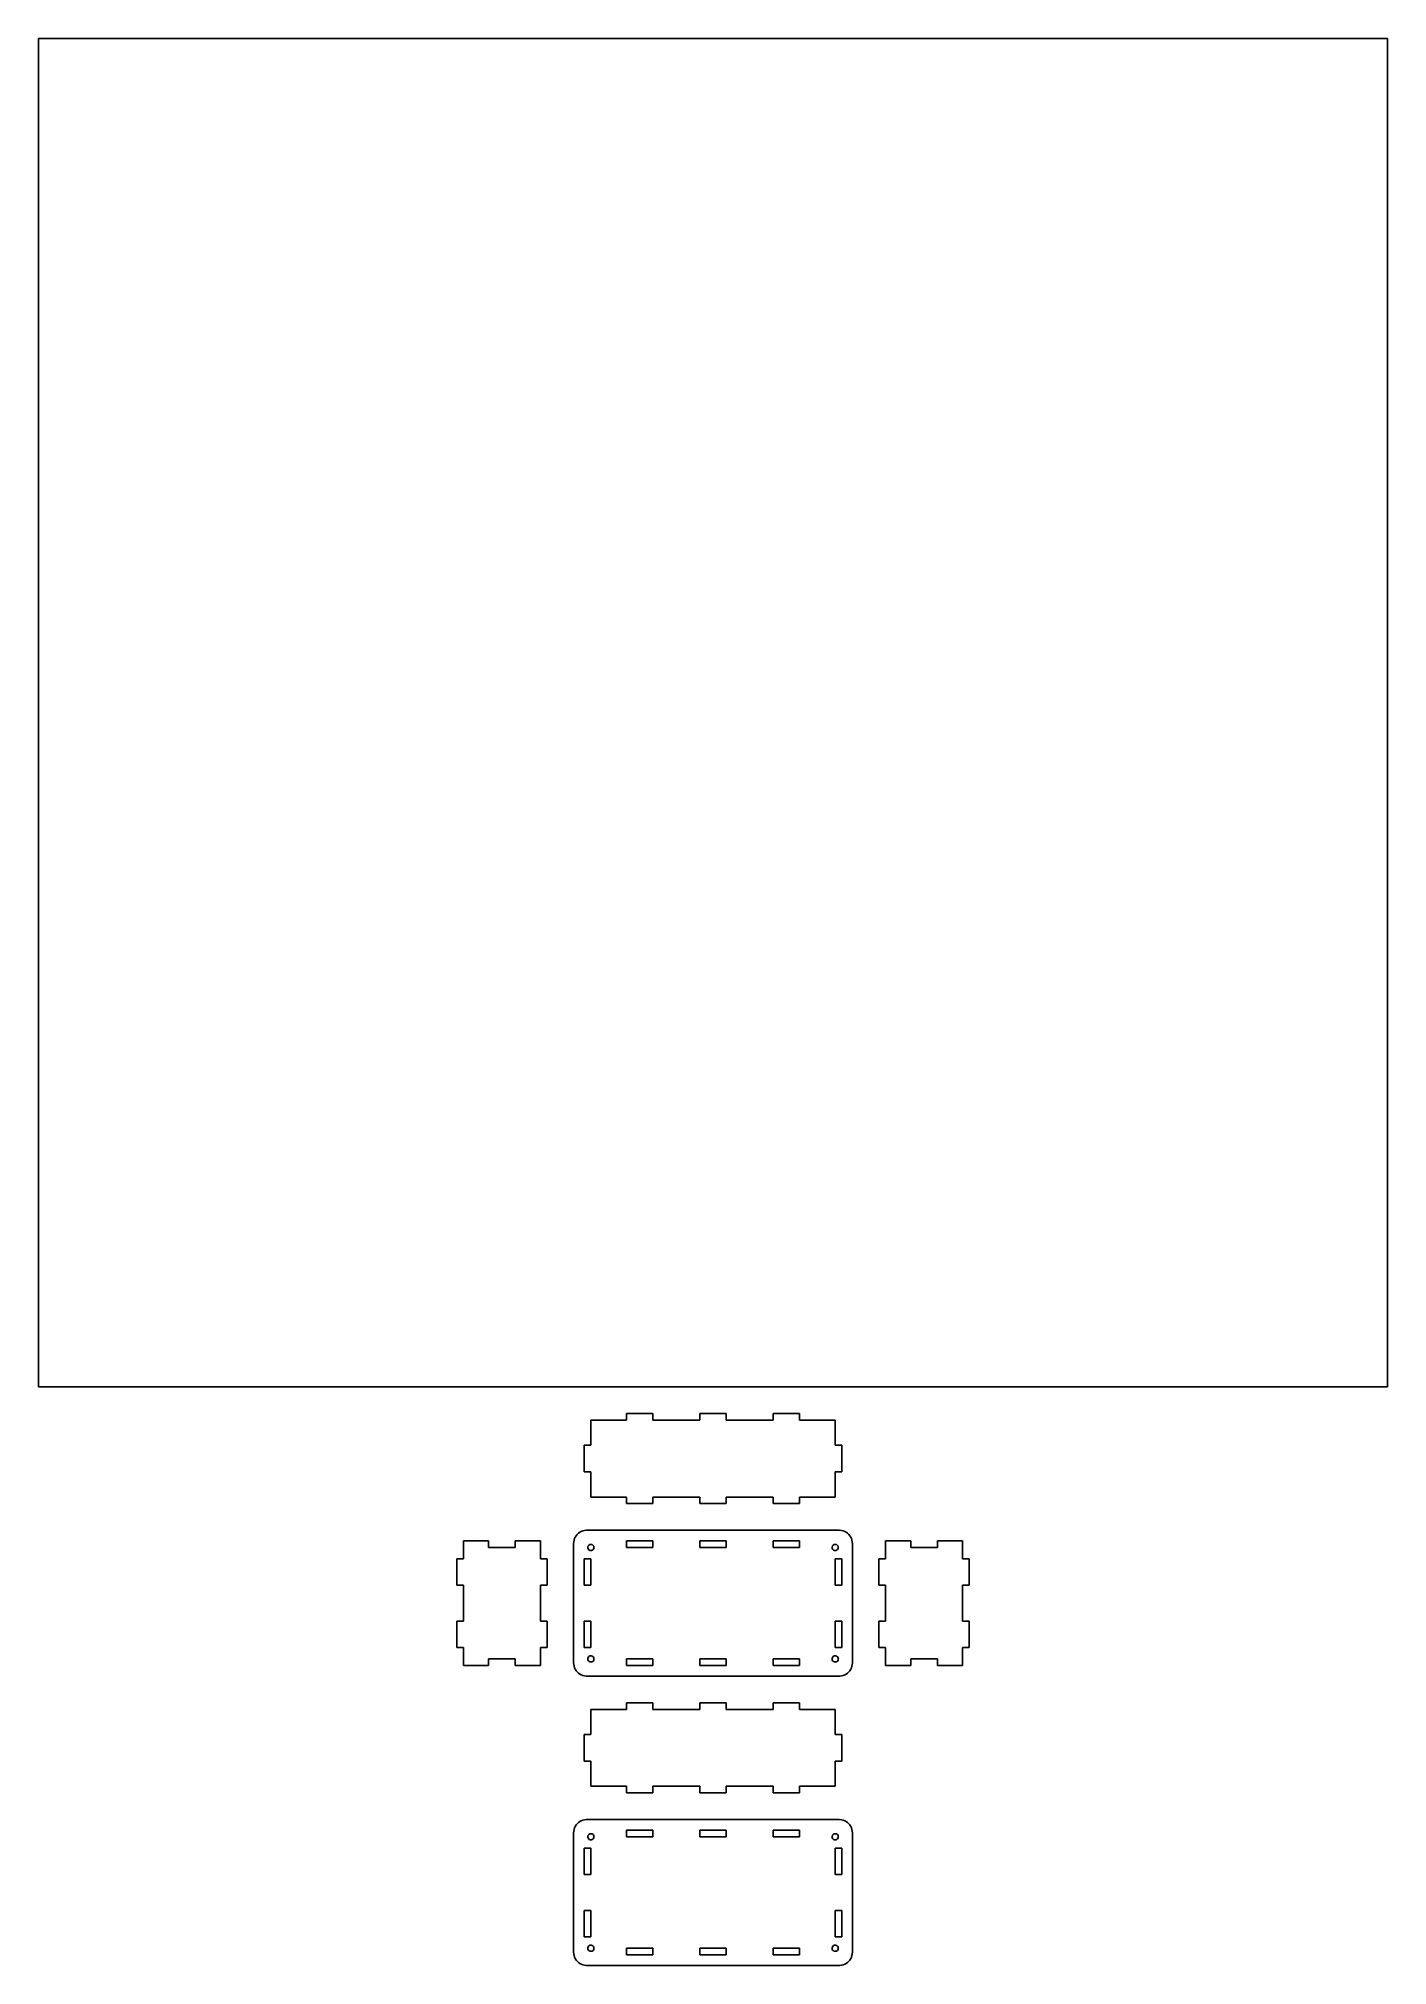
# Model space of a CAD drawing. Header units: metres. Extents: x -12.7 to 12.7, y -6.8 to 29.5.
import ezdxf

# ---------------------------------------------------------------- set-up
doc = ezdxf.new("R2010")
doc.units = ezdxf.units.M

msp = doc.modelspace()

# ---------------------------------------------------------------- linework, layer by layer
for p, q in [((12.7, 29.475), (-12.7, 29.475)), ((-12.7, 29.475), (-12.7, 4.075)), ((12.7, 4.075), (12.7, 29.475)), ((-12.7, 4.075), (12.7, 4.075)), ((-1.62999, 3.45), (-2.29999, 3.45)), ((-2.29999, 3.45), (-2.29999, 2.97499)), ((-1.12999, 3.575), (-1.62999, 3.575)), ((-1.62999, 3.575), (-1.62999, 3.45)), ((-1.12999, 3.45), (-1.12999, 3.575)), ((-0.25, 3.45), (-1.12999, 3.45)), ((0.25, 3.575), (-0.25, 3.575)), ((-0.25, 3.575), (-0.25, 3.45)), ((0.25, 3.45), (0.25, 3.575)), ((1.12999, 3.45), (0.25, 3.45)), ((1.62999, 3.575), (1.12999, 3.575)), ((1.12999, 3.575), (1.12999, 3.45)), ((1.62999, 3.45), (1.62999, 3.575)), ((2.29999, 3.45), (1.62999, 3.45)), ((2.29999, 2.97499), (2.29999, 3.45)), ((-2.29999, 2.97499), (-2.42499, 2.97499)), ((-2.42499, 2.97499), (-2.42499, 2.47499)), ((2.42499, 2.97499), (2.29999, 2.97499)), ((2.42499, 2.47499), (2.42499, 2.97499)), ((-2.42499, 2.47499), (-2.29999, 2.47499)), ((-2.29999, 2.47499), (-2.29999, 2)), ((2.29999, 2), (2.29999, 2.47499)), ((2.29999, 2.47499), (2.42499, 2.47499)), ((-2.29999, 2), (-1.62999, 2)), ((-1.62999, 2), (-1.62999, 1.875)), ((-1.62999, 1.875), (-1.12999, 1.875)), ((-1.12999, 2), (-0.25, 2)), ((-1.12999, 1.875), (-1.12999, 2)), ((-0.25, 2), (-0.25, 1.875)), ((-0.25, 1.875), (0.25, 1.875)), ((0.25, 1.875), (0.25, 2)), ((0.25, 2), (1.12999, 2)), ((1.12999, 2), (1.12999, 1.875)), ((1.12999, 1.875), (1.62999, 1.875)), ((1.62999, 1.875), (1.62999, 2)), ((1.62999, 2), (2.29999, 2)), ((-4.22499, 1.17499), (-4.7, 1.17499)), ((-4.7, 1.17499), (-4.7, 0.837494)), ((-4.22499, 1.04999), (-4.22499, 1.17499)), ((-3.25, 1.17499), (-3.72499, 1.17499)), ((-3.72499, 1.17499), (-3.72499, 1.04999)), ((-3.25, 0.837494), (-3.25, 1.17499)), ((-2.62302, 1.15633), (-2.625, 1.125)), ((-2.625, 1.125), (-2.625, -1.125)), ((-2.61714, 1.18716), (-2.62302, 1.15633)), ((-2.60744, 1.21703), (-2.61714, 1.18716)), ((-2.59407, 1.24544), (-2.60744, 1.21703)), ((-2.57724, 1.27194), (-2.59407, 1.24544)), ((-2.55724, 1.29613), (-2.57724, 1.27194)), ((-2.53435, 1.31763), (-2.55724, 1.29613)), ((-2.50894, 1.33607), (-2.53435, 1.31763)), ((-2.48143, 1.3512), (-2.50894, 1.33607)), ((-2.45224, 1.36276), (-2.48143, 1.3512)), ((-2.42184, 1.37056), (-2.45224, 1.36276)), ((-2.39069, 1.3745), (-2.42184, 1.37056)), ((2.375, 1.375), (-2.39069, 1.3745)), ((-2.35081, 1.07793), (-2.33696, 1.09468)), ((-2.33696, 1.09468), (-2.31792, 1.10515)), ((-2.31792, 1.10515), (-2.29636, 1.10788)), ((-2.29636, 1.10788), (-2.2753, 1.10248)), ((-2.2753, 1.10248), (-2.25771, 1.08969)), ((-2.25771, 1.08969), (-2.24606, 1.07135)), ((-1.62999, 1.04999), (-1.62999, 1.17499)), ((-1.62999, 1.17499), (-1.12999, 1.17499)), ((-1.12999, 1.17499), (-1.12999, 1.04999)), ((-0.25, 1.04999), (-0.25, 1.17499)), ((-0.25, 1.17499), (0.25, 1.17499)), ((0.25, 1.17499), (0.25, 1.04999)), ((1.12999, 1.04999), (1.12999, 1.17499)), ((1.12999, 1.17499), (1.62999, 1.17499)), ((1.62999, 1.17499), (1.62999, 1.04999)), ((2.24916, 1.07793), (2.26302, 1.09468)), ((2.26302, 1.09468), (2.28207, 1.10515)), ((2.28207, 1.10515), (2.30363, 1.10788)), ((2.30363, 1.10788), (2.32469, 1.10248)), ((2.32469, 1.10248), (2.34227, 1.08969)), ((2.34227, 1.08969), (2.35391, 1.07135)), ((2.42184, 1.37056), (2.375, 1.375)), ((2.45224, 1.36276), (2.42184, 1.37056)), ((2.48143, 1.3512), (2.45224, 1.36276)), ((2.50894, 1.33607), (2.48143, 1.3512)), ((2.53435, 1.31763), (2.50894, 1.33607)), ((2.55724, 1.29613), (2.53435, 1.31763)), ((2.57724, 1.27194), (2.55724, 1.29613)), ((2.59407, 1.24544), (2.57724, 1.27194)), ((2.60744, 1.21703), (2.59407, 1.24544)), ((2.61714, 1.18716), (2.60744, 1.21703)), ((2.62302, 1.15633), (2.61714, 1.18716)), ((2.625, 1.125), (2.62302, 1.15633)), ((2.625, -1.125), (2.625, 1.125)), ((3.72499, 1.17499), (3.25, 1.17499)), ((3.25, 1.17499), (3.25, 0.837494)), ((3.72499, 1.04999), (3.72499, 1.17499)), ((4.7, 1.17499), (4.22499, 1.17499)), ((4.22499, 1.17499), (4.22499, 1.04999)), ((4.7, 0.837494), (4.7, 1.17499)), ((-4.7, 0.837494), (-4.825, 0.837494)), ((-4.825, 0.837494), (-4.825, 0.337494)), ((-3.72499, 1.04999), (-4.22499, 1.04999)), ((-3.125, 0.837494), (-3.25, 0.837494)), ((-3.125, 0.337494), (-3.125, 0.837494)), ((-2.42499, 0.337494), (-2.42499, 0.837494)), ((-2.42499, 0.837494), (-2.29999, 0.837494)), ((-2.35753, 1.05727), (-2.35081, 1.07793)), ((-2.35617, 1.03557), (-2.35753, 1.05727)), ((-2.34691, 1.0159), (-2.35617, 1.03557)), ((-2.33107, 1.00102), (-2.34691, 1.0159)), ((-2.31087, 0.993027), (-2.33107, 1.00102)), ((-2.28912, 0.993027), (-2.31087, 0.993027)), ((-2.29999, 0.837494), (-2.29999, 0.337494)), ((-2.2753, 0.997513), (-2.28912, 0.993027)), ((-2.25771, 1.01028), (-2.2753, 0.997513)), ((-2.24606, 1.02864), (-2.25771, 1.01028)), ((-2.24606, 1.07135), (-2.24199, 1.04999)), ((-2.24199, 1.04999), (-2.24606, 1.02864)), ((-1.12999, 1.04999), (-1.62999, 1.04999)), ((0.25, 1.04999), (-0.25, 1.04999)), ((1.62999, 1.04999), (1.12999, 1.04999)), ((2.24245, 1.05727), (2.24916, 1.07793)), ((2.24382, 1.03557), (2.24245, 1.05727)), ((2.25307, 1.0159), (2.24382, 1.03557)), ((2.26892, 1.00102), (2.25307, 1.0159)), ((2.28912, 0.993027), (2.26892, 1.00102)), ((2.31087, 0.993027), (2.28912, 0.993027)), ((2.29999, 0.337494), (2.29999, 0.837494)), ((2.29999, 0.837494), (2.42499, 0.837494)), ((2.32469, 0.997513), (2.31087, 0.993027)), ((2.34227, 1.01028), (2.32469, 0.997513)), ((2.35391, 1.02864), (2.34227, 1.01028)), ((2.35391, 1.07135), (2.35799, 1.04999)), ((2.35799, 1.04999), (2.35391, 1.02864)), ((2.42499, 0.837494), (2.42499, 0.337494)), ((3.25, 0.837494), (3.125, 0.837494)), ((3.125, 0.837494), (3.125, 0.337494)), ((4.22499, 1.04999), (3.72499, 1.04999)), ((4.825, 0.837494), (4.7, 0.837494)), ((4.825, 0.337494), (4.825, 0.837494)), ((-4.825, 0.337494), (-4.7, 0.337494)), ((-4.7, 0.337494), (-4.7, -0.337494)), ((-3.25, -0.337494), (-3.25, 0.337494)), ((-3.25, 0.337494), (-3.125, 0.337494)), ((-2.29999, 0.337494), (-2.42499, 0.337494)), ((2.42499, 0.337494), (2.29999, 0.337494)), ((3.125, 0.337494), (3.25, 0.337494)), ((3.25, 0.337494), (3.25, -0.337494)), ((4.7, -0.337494), (4.7, 0.337494)), ((4.7, 0.337494), (4.825, 0.337494)), ((-4.7, -0.337494), (-4.825, -0.337494)), ((-4.825, -0.337494), (-4.825, -0.837494)), ((-3.125, -0.337494), (-3.25, -0.337494)), ((-3.125, -0.837494), (-3.125, -0.337494)), ((-2.42499, -0.837494), (-2.42499, -0.337494)), ((-2.42499, -0.337494), (-2.29999, -0.337494)), ((-2.29999, -0.337494), (-2.29999, -0.837494)), ((2.29999, -0.837494), (2.29999, -0.337494)), ((2.29999, -0.337494), (2.42499, -0.337494)), ((2.42499, -0.337494), (2.42499, -0.837494)), ((3.25, -0.337494), (3.125, -0.337494)), ((3.125, -0.337494), (3.125, -0.837494)), ((4.825, -0.337494), (4.7, -0.337494)), ((4.825, -0.837494), (4.825, -0.337494)), ((-4.825, -0.837494), (-4.7, -0.837494)), ((-4.7, -0.837494), (-4.7, -1.17499)), ((-4.22499, -1.04999), (-3.72499, -1.04999)), ((-4.22499, -1.17499), (-4.22499, -1.04999)), ((-3.72499, -1.04999), (-3.72499, -1.17499)), ((-3.25, -1.17499), (-3.25, -0.837494)), ((-3.25, -0.837494), (-3.125, -0.837494)), ((-2.29999, -0.837494), (-2.42499, -0.837494)), ((-2.35753, -1.04272), (-2.35081, -1.02205)), ((-2.35617, -1.06442), (-2.35753, -1.04272)), ((-2.34691, -1.08409), (-2.35617, -1.06442)), ((-2.35081, -1.02205), (-2.33696, -1.00531)), ((-2.33107, -1.09897), (-2.34691, -1.08409)), ((-2.33696, -1.00531), (-2.31792, -0.994827)), ((-2.31792, -0.994827), (-2.29636, -0.992111)), ((-2.29636, -0.992111), (-2.2753, -0.997513)), ((-2.2753, -0.997513), (-2.25771, -1.01028)), ((-2.25771, -1.01028), (-2.24606, -1.02864)), ((-2.24606, -1.07135), (-2.25771, -1.08969)), ((-2.24606, -1.02864), (-2.24199, -1.04999)), ((-2.24199, -1.04999), (-2.24606, -1.07135)), ((-1.62999, -1.17499), (-1.62999, -1.04999)), ((-1.62999, -1.04999), (-1.12999, -1.04999)), ((-1.12999, -1.04999), (-1.12999, -1.17499)), ((-0.25, -1.17499), (-0.25, -1.04999)), ((-0.25, -1.04999), (0.25, -1.04999)), ((0.25, -1.04999), (0.25, -1.17499)), ((1.12999, -1.17499), (1.12999, -1.04999)), ((1.12999, -1.04999), (1.62999, -1.04999)), ((1.62999, -1.04999), (1.62999, -1.17499)), ((2.24245, -1.04272), (2.24916, -1.02205)), ((2.24382, -1.06442), (2.24245, -1.04272)), ((2.25307, -1.08409), (2.24382, -1.06442)), ((2.24916, -1.02205), (2.26302, -1.00531)), ((2.26892, -1.09897), (2.25307, -1.08409)), ((2.26302, -1.00531), (2.28207, -0.994827)), ((2.28207, -0.994827), (2.30363, -0.992111)), ((2.42499, -0.837494), (2.29999, -0.837494)), ((2.30363, -0.992111), (2.32469, -0.997513)), ((2.32469, -0.997513), (2.34227, -1.01028)), ((2.34227, -1.01028), (2.35391, -1.02864)), ((2.35391, -1.07135), (2.34227, -1.08969)), ((2.35391, -1.02864), (2.35799, -1.04999)), ((2.35799, -1.04999), (2.35391, -1.07135)), ((3.125, -0.837494), (3.25, -0.837494)), ((3.25, -0.837494), (3.25, -1.17499)), ((3.72499, -1.04999), (4.22499, -1.04999)), ((3.72499, -1.17499), (3.72499, -1.04999)), ((4.22499, -1.04999), (4.22499, -1.17499)), ((4.7, -1.17499), (4.7, -0.837494)), ((4.7, -0.837494), (4.825, -0.837494)), ((-4.7, -1.17499), (-4.22499, -1.17499)), ((-3.72499, -1.17499), (-3.25, -1.17499)), ((-2.625, -1.125), (-2.62302, -1.15633)), ((-2.62302, -1.15633), (-2.61714, -1.18716)), ((-2.61714, -1.18716), (-2.60744, -1.21703)), ((-2.60744, -1.21703), (-2.59407, -1.24544)), ((-2.59407, -1.24544), (-2.57724, -1.27194)), ((-2.57724, -1.27194), (-2.55724, -1.29613)), ((-2.55724, -1.29613), (-2.53435, -1.31763)), ((-2.53435, -1.31763), (-2.50894, -1.33607)), ((-2.50894, -1.33607), (-2.48143, -1.3512)), ((-2.48143, -1.3512), (-2.45224, -1.36276)), ((-2.45224, -1.36276), (-2.42184, -1.37056)), ((-2.42184, -1.37056), (-2.39069, -1.3745)), ((-2.39069, -1.3745), (2.39069, -1.3745)), ((-2.31087, -1.10696), (-2.33107, -1.09897)), ((-2.28912, -1.10696), (-2.31087, -1.10696)), ((-2.2753, -1.10248), (-2.28912, -1.10696)), ((-2.25771, -1.08969), (-2.2753, -1.10248)), ((-1.12999, -1.17499), (-1.62999, -1.17499)), ((0.25, -1.17499), (-0.25, -1.17499)), ((1.62999, -1.17499), (1.12999, -1.17499)), ((2.28912, -1.10696), (2.26892, -1.09897)), ((2.31087, -1.10696), (2.28912, -1.10696)), ((2.32469, -1.10248), (2.31087, -1.10696)), ((2.34227, -1.08969), (2.32469, -1.10248)), ((2.39069, -1.3745), (2.42184, -1.37056)), ((2.42184, -1.37056), (2.45224, -1.36276)), ((2.45224, -1.36276), (2.48143, -1.3512)), ((2.48143, -1.3512), (2.50894, -1.33607)), ((2.50894, -1.33607), (2.53435, -1.31763)), ((2.53435, -1.31763), (2.55724, -1.29613)), ((2.55724, -1.29613), (2.57724, -1.27194)), ((2.57724, -1.27194), (2.59407, -1.24544)), ((2.59407, -1.24544), (2.60744, -1.21703)), ((2.60744, -1.21703), (2.61714, -1.18716)), ((2.61714, -1.18716), (2.62302, -1.15633)), ((2.62302, -1.15633), (2.625, -1.125)), ((3.25, -1.17499), (3.72499, -1.17499)), ((4.22499, -1.17499), (4.7, -1.17499)), ((-1.62999, -2), (-2.29999, -2)), ((-2.29999, -2), (-2.29999, -2.47499)), ((-1.12999, -1.875), (-1.62999, -1.875)), ((-1.62999, -1.875), (-1.62999, -2)), ((-1.12999, -2), (-1.12999, -1.875)), ((-0.25, -2), (-1.12999, -2)), ((0.25, -1.875), (-0.25, -1.875)), ((-0.25, -1.875), (-0.25, -2)), ((0.25, -2), (0.25, -1.875)), ((1.12999, -2), (0.25, -2)), ((1.62999, -1.875), (1.12999, -1.875)), ((1.12999, -1.875), (1.12999, -2)), ((1.62999, -2), (1.62999, -1.875)), ((2.29999, -2), (1.62999, -2)), ((2.29999, -2.47499), (2.29999, -2)), ((-2.29999, -2.47499), (-2.42499, -2.47499)), ((-2.42499, -2.47499), (-2.42499, -2.97499)), ((2.42499, -2.47499), (2.29999, -2.47499)), ((2.42499, -2.97499), (2.42499, -2.47499)), ((-2.42499, -2.97499), (-2.29999, -2.97499)), ((-2.29999, -2.97499), (-2.29999, -3.45)), ((2.29999, -3.45), (2.29999, -2.97499)), ((2.29999, -2.97499), (2.42499, -2.97499)), ((-2.29999, -3.45), (-1.62999, -3.45)), ((-1.62999, -3.45), (-1.62999, -3.575)), ((-1.62999, -3.575), (-1.12999, -3.575)), ((-1.12999, -3.45), (-0.25, -3.45)), ((-1.12999, -3.575), (-1.12999, -3.45)), ((-0.25, -3.45), (-0.25, -3.575)), ((-0.25, -3.575), (0.25, -3.575)), ((0.25, -3.575), (0.25, -3.45)), ((0.25, -3.45), (1.12999, -3.45)), ((1.12999, -3.45), (1.12999, -3.575)), ((1.12999, -3.575), (1.62999, -3.575)), ((1.62999, -3.575), (1.62999, -3.45)), ((1.62999, -3.45), (2.29999, -3.45)), ((-2.62302, -4.29366), (-2.625, -4.325)), ((-2.625, -4.325), (-2.625, -6.575)), ((-2.61714, -4.26282), (-2.62302, -4.29366)), ((-2.60744, -4.23296), (-2.61714, -4.26282)), ((-2.59407, -4.20456), (-2.60744, -4.23296)), ((-2.57724, -4.17804), (-2.59407, -4.20456)), ((-2.55724, -4.15385), (-2.57724, -4.17804)), ((-2.53435, -4.13237), (-2.55724, -4.15385)), ((-2.50894, -4.11391), (-2.53435, -4.13237)), ((-2.48143, -4.09879), (-2.50894, -4.11391)), ((-2.45224, -4.08723), (-2.48143, -4.09879)), ((-2.42184, -4.07942), (-2.45224, -4.08723)), ((-2.39069, -4.07549), (-2.42184, -4.07942)), ((2.375, -4.075), (-2.39069, -4.07549)), ((-2.35081, -4.37206), (-2.33696, -4.3553)), ((-2.33696, -4.3553), (-2.31792, -4.34483)), ((-2.31792, -4.34483), (-2.29636, -4.3421)), ((-2.29636, -4.3421), (-2.2753, -4.34752)), ((-2.2753, -4.34752), (-2.25771, -4.36029)), ((-1.62999, -4.39999), (-1.62999, -4.27499)), ((-1.62999, -4.27499), (-1.12999, -4.27499)), ((-1.12999, -4.27499), (-1.12999, -4.39999)), ((-0.25, -4.39999), (-0.25, -4.27499)), ((-0.25, -4.27499), (0.25, -4.27499)), ((0.25, -4.27499), (0.25, -4.39999)), ((1.12999, -4.39999), (1.12999, -4.27499)), ((1.12999, -4.27499), (1.62999, -4.27499)), ((1.62999, -4.27499), (1.62999, -4.39999)), ((2.24916, -4.37206), (2.26302, -4.3553)), ((2.26302, -4.3553), (2.28207, -4.34483)), ((2.28207, -4.34483), (2.30363, -4.3421)), ((2.30363, -4.3421), (2.32469, -4.34752)), ((2.32469, -4.34752), (2.34227, -4.36029)), ((2.42184, -4.07942), (2.375, -4.075)), ((2.45224, -4.08723), (2.42184, -4.07942)), ((2.48143, -4.09879), (2.45224, -4.08723)), ((2.50894, -4.11391), (2.48143, -4.09879)), ((2.53435, -4.13237), (2.50894, -4.11391)), ((2.55724, -4.15385), (2.53435, -4.13237)), ((2.57724, -4.17804), (2.55724, -4.15385)), ((2.59407, -4.20456), (2.57724, -4.17804)), ((2.60744, -4.23296), (2.59407, -4.20456)), ((2.61714, -4.26282), (2.60744, -4.23296)), ((2.62302, -4.29366), (2.61714, -4.26282)), ((2.625, -4.325), (2.62302, -4.29366)), ((2.625, -6.575), (2.625, -4.325)), ((-2.42499, -5.11249), (-2.42499, -4.61249)), ((-2.42499, -4.61249), (-2.29999, -4.61249)), ((-2.35753, -4.39273), (-2.35081, -4.37206)), ((-2.35617, -4.41441), (-2.35753, -4.39273)), ((-2.34691, -4.43408), (-2.35617, -4.41441)), ((-2.33107, -4.44896), (-2.34691, -4.43408)), ((-2.31087, -4.45697), (-2.33107, -4.44896)), ((-2.28912, -4.45697), (-2.31087, -4.45697)), ((-2.29999, -4.61249), (-2.29999, -5.11249)), ((-2.2753, -4.45247), (-2.28912, -4.45697)), ((-2.25771, -4.4397), (-2.2753, -4.45247)), ((-2.25771, -4.36029), (-2.24606, -4.37865)), ((-2.24606, -4.42134), (-2.25771, -4.4397)), ((-2.24606, -4.37865), (-2.24199, -4.39999)), ((-2.24199, -4.39999), (-2.24606, -4.42134)), ((-1.12999, -4.39999), (-1.62999, -4.39999)), ((0.25, -4.39999), (-0.25, -4.39999)), ((1.62999, -4.39999), (1.12999, -4.39999)), ((2.24245, -4.39273), (2.24916, -4.37206)), ((2.24382, -4.41441), (2.24245, -4.39273)), ((2.25307, -4.43408), (2.24382, -4.41441)), ((2.26892, -4.44896), (2.25307, -4.43408)), ((2.28912, -4.45697), (2.26892, -4.44896)), ((2.31087, -4.45697), (2.28912, -4.45697)), ((2.29999, -5.11249), (2.29999, -4.61249)), ((2.29999, -4.61249), (2.42499, -4.61249)), ((2.32469, -4.45247), (2.31087, -4.45697)), ((2.34227, -4.4397), (2.32469, -4.45247)), ((2.34227, -4.36029), (2.35391, -4.37865)), ((2.35391, -4.42134), (2.34227, -4.4397)), ((2.35391, -4.37865), (2.35799, -4.39999)), ((2.35799, -4.39999), (2.35391, -4.42134)), ((2.42499, -4.61249), (2.42499, -5.11249)), ((-2.29999, -5.11249), (-2.42499, -5.11249)), ((2.42499, -5.11249), (2.29999, -5.11249)), ((-2.42499, -6.28749), (-2.42499, -5.78749)), ((-2.42499, -5.78749), (-2.29999, -5.78749)), ((-2.29999, -5.78749), (-2.29999, -6.28749)), ((2.29999, -6.28749), (2.29999, -5.78749)), ((2.29999, -5.78749), (2.42499, -5.78749)), ((2.42499, -5.78749), (2.42499, -6.28749)), ((-2.29999, -6.28749), (-2.42499, -6.28749)), ((-2.35753, -6.49272), (-2.35081, -6.47205)), ((-2.35617, -6.51442), (-2.35753, -6.49272)), ((-2.34691, -6.53409), (-2.35617, -6.51442)), ((-2.35081, -6.47205), (-2.33696, -6.45531)), ((-2.33696, -6.45531), (-2.31792, -6.44482)), ((-2.31792, -6.44482), (-2.29636, -6.44211)), ((-2.29636, -6.44211), (-2.2753, -6.44751)), ((-2.2753, -6.44751), (-2.25771, -6.46028)), ((-2.25771, -6.46028), (-2.24606, -6.47864)), ((-2.24606, -6.52135), (-2.25771, -6.5397)), ((-2.24606, -6.47864), (-2.24199, -6.49998)), ((-2.24199, -6.49998), (-2.24606, -6.52135)), ((-1.62999, -6.62498), (-1.62999, -6.49998)), ((-1.62999, -6.49998), (-1.12999, -6.49998)), ((-1.12999, -6.49998), (-1.12999, -6.62498)), ((-0.25, -6.62498), (-0.25, -6.49998)), ((-0.25, -6.49998), (0.25, -6.49998)), ((0.25, -6.49998), (0.25, -6.62498)), ((1.12999, -6.62498), (1.12999, -6.49998)), ((1.12999, -6.49998), (1.62999, -6.49998)), ((1.62999, -6.49998), (1.62999, -6.62498)), ((2.24245, -6.49272), (2.24916, -6.47205)), ((2.24382, -6.51442), (2.24245, -6.49272)), ((2.25307, -6.53409), (2.24382, -6.51442)), ((2.24916, -6.47205), (2.26302, -6.45531)), ((2.26302, -6.45531), (2.28207, -6.44482)), ((2.28207, -6.44482), (2.30363, -6.44211)), ((2.42499, -6.28749), (2.29999, -6.28749)), ((2.30363, -6.44211), (2.32469, -6.44751)), ((2.32469, -6.44751), (2.34227, -6.46028)), ((2.34227, -6.46028), (2.35391, -6.47864)), ((2.35391, -6.52135), (2.34227, -6.5397)), ((2.35391, -6.47864), (2.35799, -6.49998)), ((2.35799, -6.49998), (2.35391, -6.52135)), ((-2.625, -6.575), (-2.62302, -6.60632)), ((-2.62302, -6.60632), (-2.61714, -6.63716)), ((-2.61714, -6.63716), (-2.60744, -6.66702)), ((-2.60744, -6.66702), (-2.59407, -6.69543)), ((-2.59407, -6.69543), (-2.57724, -6.72194)), ((-2.57724, -6.72194), (-2.55724, -6.74612)), ((-2.55724, -6.74612), (-2.53435, -6.76762)), ((-2.53435, -6.76762), (-2.50894, -6.78607)), ((-2.50894, -6.78607), (-2.48143, -6.80119)), ((-2.48143, -6.80119), (-2.45224, -6.81276)), ((-2.45224, -6.81276), (-2.42184, -6.82056)), ((-2.42184, -6.82056), (-2.39069, -6.82449)), ((-2.39069, -6.82449), (2.39069, -6.82449)), ((-2.33107, -6.54897), (-2.34691, -6.53409)), ((-2.31087, -6.55696), (-2.33107, -6.54897)), ((-2.28912, -6.55696), (-2.31087, -6.55696)), ((-2.2753, -6.55247), (-2.28912, -6.55696)), ((-2.25771, -6.5397), (-2.2753, -6.55247)), ((-1.12999, -6.62498), (-1.62999, -6.62498)), ((0.25, -6.62498), (-0.25, -6.62498)), ((1.62999, -6.62498), (1.12999, -6.62498)), ((2.26892, -6.54897), (2.25307, -6.53409)), ((2.28912, -6.55696), (2.26892, -6.54897)), ((2.31087, -6.55696), (2.28912, -6.55696)), ((2.32469, -6.55247), (2.31087, -6.55696)), ((2.34227, -6.5397), (2.32469, -6.55247)), ((2.39069, -6.82449), (2.42184, -6.82056)), ((2.42184, -6.82056), (2.45224, -6.81276)), ((2.45224, -6.81276), (2.48143, -6.80119)), ((2.48143, -6.80119), (2.50894, -6.78607)), ((2.50894, -6.78607), (2.53435, -6.76762)), ((2.53435, -6.76762), (2.55724, -6.74612)), ((2.55724, -6.74612), (2.57724, -6.72194)), ((2.57724, -6.72194), (2.59407, -6.69543)), ((2.59407, -6.69543), (2.60744, -6.66702)), ((2.60744, -6.66702), (2.61714, -6.63716)), ((2.61714, -6.63716), (2.62302, -6.60632)), ((2.62302, -6.60632), (2.625, -6.575))]:
    msp.add_line(p, q)

doc.saveas('drawing.dxf')
